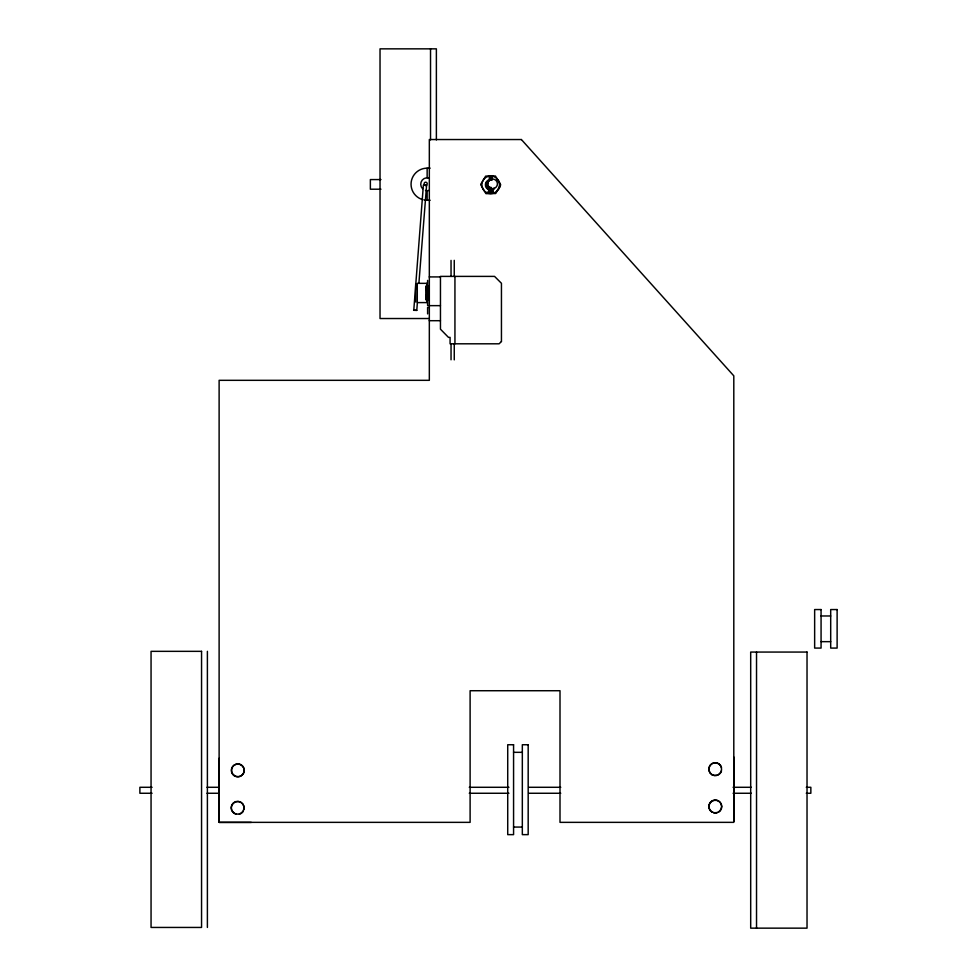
<?xml version="1.0" encoding="UTF-8"?>
<svg xmlns="http://www.w3.org/2000/svg" width="977" height="977" viewBox="0 0 977 977"><rect width="100%" height="100%" fill="white"/><g stroke="black" fill="none" stroke-linecap="round" stroke-linejoin="round"><path stroke-width="1.47" d="M492.029 190.039L491.59 189.318L491.516 190.014M489.611 189.978L488.708 189.318L488.708 190.417M417.362 302.833L416.776 310.368L413.772 310.307L423.383 185.141L425.007 184.922L426.583 185.386L418.901 283.257M491.907 192.115L492.029 191.993M489.44 190.075L488.854 189.44L488.854 190.283M493.116 190.026L493.593 189.318L492.738 190.014M426.583 185.386L425.374 185.63M413.576 310.112L416.776 310.368M422.98 199.723A16.047 16.047 0 0 1 427.144 168.166L430.124 168.166M380.957 179.573L370.368 179.573L370.368 189.208L380.957 189.208M493.067 192.64C493.69 190.283 491.553 192.994 493.226 192.249M424.348 200.029A16.047 16.047 0 0 0 427.144 200.273L430.124 200.273M429.221 276.918L440.456 276.918M425.923 286.163L428.647 286.163M425.923 286.395L428.647 286.395M425.923 286.701L428.647 286.701M425.923 287.067L428.647 287.128M425.923 287.946L428.647 287.946M425.923 288.154L428.647 288.154M425.923 289.119L428.647 289.119M425.923 289.558L428.647 289.558M425.923 290.548L428.647 290.548M425.923 291.207L428.647 291.207M425.923 292.147L428.647 292.147M425.923 292.966L428.647 292.966M425.923 293.796L428.647 293.796M425.923 294.724L428.647 294.724M425.923 295.384L428.647 295.384M425.923 296.373L428.647 296.373M425.923 296.825L428.647 296.825M425.923 297.777L428.647 297.777M425.923 297.985L428.647 297.985M425.923 298.864L428.647 298.815M425.923 299.548L428.647 299.548M425.923 299.78L428.647 299.78M429.221 305.642L440.456 305.642M429.221 307.413L427.608 307.413L427.608 313.898M429.05 318.526L380.029 318.526L380.029 48.85L436.377 48.85L436.377 139.919M429.221 320.7L440.456 320.7M821.071 615.974L830.694 615.974M821.071 641.657L830.694 641.657M513.572 752.327L522.329 752.327M152.082 787.291L139.882 787.291L139.882 793.263L152.082 793.263M206.977 787.291L219.178 787.291M469.265 787.291L508.919 787.291M528.74 787.291L560.761 787.291M733.08 787.291L751.374 787.291M806.281 787.291L810.849 787.291L810.849 793.263L806.281 793.263M206.977 793.263L219.178 793.263M469.265 793.263L508.919 793.263M528.74 793.263L560.761 793.263M733.08 793.263L751.374 793.263M251.297 822.414L219.19 822.414L219.19 758.201M513.572 827.067L522.329 827.067M490.967 190.417L490.393 189.55L490.393 190.417M756.528 652.062L756.528 928.15M733.91 757.09L733.91 821.303M491.126 190.417L491.126 189.318L490.979 190.185L490.246 189.318L490.246 190.417M489.99 190.417L489.99 189.318L489.843 190.417M454.94 276.393L454.94 343.806M454.256 260.334L454.256 276.393M454.256 343.806L454.256 359.866M451.044 260.407L451.044 276.393M451.044 343.806L451.044 359.792M430.527 48.85L430.527 139.919M427.608 280.399L427.608 305.532M427.144 168.166L427.144 177.802M427.144 190.649L427.144 200.273M415.677 283.989L415.677 301.942M207.393 651.341L207.393 927.442M425.19 185.203A1.551 1.551 0 0 1 424.543 182.675A1.551 1.551 0 0 1 427.108 183.163A1.551 1.551 0 0 1 425.581 185.288M500.261 186.021A8.83 8.83 0 0 1 498.856 187.84M491.199 187.902A5.3 5.3 0 0 1 487.45 186.351M491.199 187.413A4.812 4.812 0 0 1 487.022 185.007M494.411 188.573A5.3 5.3 0 0 1 485.545 186.192A5.3 5.3 0 0 1 492.042 179.707M494.069 188.231A4.812 4.812 0 0 1 486.021 186.07A4.812 4.812 0 0 1 491.907 180.171M496.927 179.548A6.424 6.424 0 0 1 496.927 190.674M489.184 189.648A6.424 6.424 0 0 1 489.184 180.574M428.805 190.43A6.424 6.424 0 0 1 425.483 190.43M422.601 188.769A6.424 6.424 0 0 1 428.805 178.022M721.539 770.829A6.424 6.424 0 0 1 711.659 774.431A6.424 6.424 0 0 1 711.659 763.916A6.424 6.424 0 0 1 721.539 767.507M712.135 812.241A6.424 6.424 0 0 1 710.426 802.557A6.424 6.424 0 0 1 720.257 802.557A6.424 6.424 0 0 1 718.547 812.241M717.008 812.888A6.424 6.424 0 0 1 713.674 812.888M236.092 814.171A6.424 6.424 0 0 1 231.549 806.306A6.424 6.424 0 0 1 239.414 801.763A6.424 6.424 0 0 1 243.957 809.628M243.31 811.179A6.424 6.424 0 0 1 239.414 814.171M491.37 192.151C491.162 193.544 490.735 190.869 491.37 192.115M488.94 192.078C488.451 193.507 488.268 190.71 488.94 192.078M489.098 192.078L488.182 192.64L488.182 191.541L489.098 192.078M492.31 178.327C491.907 180.012 491.724 175.115 492.31 178.327M492.701 189.587L492.701 189.587M480.647 184.519L485.923 193.654L495.693 193.531L500.725 184.824L495.412 175.994L485.642 176.116L480.647 184.519M490.271 178.315C489.245 175.201 489.221 180.892 489.514 177.301L490.051 178.864L490.796 177.325C490.881 181.746 491.358 174.346 490.271 178.315M501.445 341.486L499.125 343.806L450.079 343.806L450.079 337.383L448.48 337.383L440.456 329.176L440.456 276.393L494.545 276.393L501.445 283.293L501.445 341.486M521.388 139.54L429.33 139.54L429.33 380.322L219.117 380.322L219.117 822.353L470.108 822.353L470.108 690.727L560.004 690.727L560.004 822.353L733.8 822.353L733.8 375.84L521.388 139.54M489.465 191.541L489.318 192.64L489.465 191.541M489.868 191.541L489.721 192.64L489.868 191.773C490.918 194.399 490.491 189.892 490.454 192.408L489.868 191.541M426.912 283.342L417.277 283.342L417.277 302.589L426.912 302.589L426.912 283.342M821.071 609.55L814.647 609.55L814.647 648.081L821.071 648.081L821.071 609.55M837.118 609.55L830.694 609.55L830.694 648.081L837.118 648.081L837.118 609.55M201.555 651.341L151.056 651.341L151.056 927.442L201.555 927.442L201.555 651.341M807.026 652.062L750.69 652.062L750.69 928.15L807.026 928.15L807.026 652.062M513.572 744.743L507.722 744.743L507.722 834.639L513.572 834.639L513.572 744.743M528.178 744.743L522.329 744.743L522.329 834.639L528.178 834.639L528.178 744.743M486.253 192.469A8.83 8.83 0 0 0 499.491 184.824A8.83 8.83 0 0 0 486.253 177.179A8.83 8.83 0 0 0 486.253 192.469M489.233 187.254A4.812 4.812 0 0 0 497.281 185.093A4.812 4.812 0 0 0 491.394 179.194A4.812 4.812 0 0 0 489.233 187.254M712.038 811.948A6.424 6.424 0 0 0 721.673 806.379A6.424 6.424 0 0 0 712.038 800.822A6.424 6.424 0 0 0 712.038 811.948M711.964 774.7A6.424 6.424 0 0 0 721.588 769.143A6.424 6.424 0 0 0 711.964 763.574A6.424 6.424 0 0 0 711.964 774.7M233.564 775.005A6.424 6.424 0 0 0 244.177 771.659A6.424 6.424 0 0 0 235.97 764.148A6.424 6.424 0 0 0 233.564 775.005M233.124 812.388A6.424 6.424 0 0 0 243.81 809.298A6.424 6.424 0 0 0 235.787 801.592A6.424 6.424 0 0 0 233.124 812.388M234.541 776.007A6.424 6.424 0 0 0 244.177 770.45A6.424 6.424 0 0 0 234.541 764.893A6.424 6.424 0 0 0 234.541 776.007"/></g></svg>
